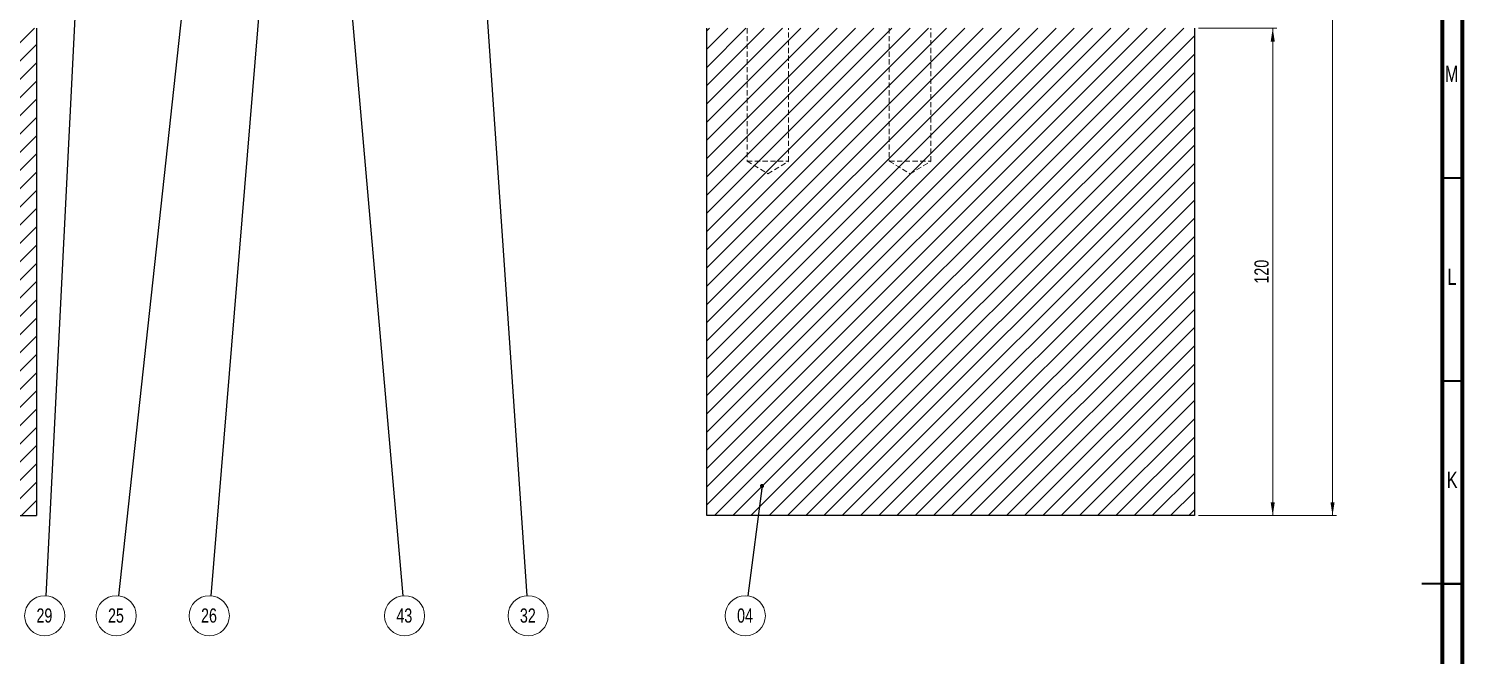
# Model space of a CAD drawing. Header units: millimetres. Extents: x 5 to 1512, y -497 to 895.
# Drawn here: x 1142.1 to 1495, y 432.4 to 586.7 of the extents above; entities that cross this region are included whole.
import ezdxf

# ---------------------------------------------------------------- set-up
doc = ezdxf.new("R2010")
doc.units = ezdxf.units.MM
doc.linetypes.add('HIDDEN', pattern=[1.905, 1.27, -0.635])
doc.styles.add('SLDTEXTSTYLE13', font='TXT', dxfattribs={"width": 0.75})
doc.dimstyles.new('SLDDIMSTYLE0', dxfattribs={"dimtxt": 3.5, "dimasz": 3.302, "dimexe": 0, "dimexo": 0.0625, "dimgap": 0.875, "dimtad": 1, "dimrnd": 1e-09, "dimzin": 12, "dimdsep": 46, "dimtxsty": 'SLDTEXTSTYLE13', "dimsah": 1, "dimcen": 0.09, "dimadec": 0, "dimazin": 3, "dimtfac": 1, "dimtofl": 0, "dimtmove": 0, "dimatfit": 3, "dimfxl": 1, "dimfrac": 2, "dimtolj": 1, "dimtzin": 12, "dimarcsym": 0})
doc.dimstyles.new('SLDDIMSTYLE2', dxfattribs={"dimtxt": 0.18, "dimasz": 1.016, "dimexe": 0, "dimexo": 0.0625, "dimgap": 0, "dimtad": 0, "dimtih": 1, "dimtoh": 1, "dimdec": 0, "dimrnd": 1e-09, "dimzin": 0, "dimdsep": 46, "dimtxsty": 'Standard', "dimblk1": 'DOT', "dimblk2": 'DOT', "dimsah": 1, "dimcen": 0.09, "dimadec": 0, "dimazin": 0, "dimtfac": 1.016, "dimtdec": 0, "dimtofl": 0, "dimtmove": 0, "dimatfit": 3, "dimldrblk": 'DOT', "dimfxl": 1, "dimfrac": 2, "dimtolj": 1, "dimtzin": 0, "dimarcsym": 0})

# ---------------------------------------------------------------- blocks, each defined once
blk = doc.blocks.new('_D_8')
at = {"color": 7, "linetype": 'Continuous', "lineweight": 18}
for p, q in [((1430.05, 586.78), (1449.33, 586.78)), ((1448.33, 586.78), (1448.33, 466.78)), ((1430.05, 466.78), (1449.33, 466.78))]:
    blk.add_line(p, q, dxfattribs=at)
for points in [[(1448.33, 586.78), (1447.82, 583.48), (1448.84, 583.48)], [(1448.33, 466.78), (1448.84, 470.08), (1447.82, 470.08)]]:
    blk.add_solid(points, dxfattribs=at)
at = {"color": 7, "linetype": 'Continuous', "lineweight": 18, "insert": (1443.82, 523.92), "char_height": 3.5, "attachment_point": 1, "rotation": 90, "style": 'SLDTEXTSTYLE13'}
blk.add_mtext('120', dxfattribs=at)
blk = doc.blocks.new('_D_9')
at = {"color": 7, "linetype": 'Continuous', "lineweight": 18}
for p, q in [((1380.05, 856.78), (1464.05, 856.78)), ((1463.05, 856.78), (1463.05, 466.78)), ((1430.05, 466.78), (1464.05, 466.78))]:
    blk.add_line(p, q, dxfattribs=at)
for points in [[(1463.05, 856.78), (1462.54, 853.48), (1463.56, 853.48)], [(1463.05, 466.78), (1463.56, 470.08), (1462.54, 470.08)]]:
    blk.add_solid(points, dxfattribs=at)
at = {"color": 7, "linetype": 'Continuous', "lineweight": 18, "insert": (1458.54, 676.45), "char_height": 3.5, "attachment_point": 1, "rotation": 90, "style": 'SLDTEXTSTYLE13'}
blk.add_mtext('390', dxfattribs=at)
blk = doc.blocks.new('SW_NOTE_6')
at = {"color": 0, "linetype": 'Continuous', "lineweight": 0}
blk.add_circle((-0.63, -4.9), 4.94, dxfattribs=at)
at = {"color": 0, "linetype": 'Continuous', "lineweight": 0, "insert": (-0.7, -3.09), "char_height": 3.5, "attachment_point": 2, "style": 'SLDTEXTSTYLE13'}
blk.add_mtext('04', dxfattribs=at)
blk = doc.blocks.new('_Dot')
at = {"color": 0, "linetype": 'ByBlock', "lineweight": -2}
blk.add_line((-0.5, 0), (-1, 0), dxfattribs=at)
at = {"color": 0, "linetype": 'ByBlock', "const_width": 0.5}
blk.add_lwpolyline([(-0.25, 0, 1), (0.25, 0, 1)], format="xyb", close=True, dxfattribs=at)
blk = doc.blocks.new('SW_NOTE_23')
at = {"color": 0, "linetype": 'Continuous', "lineweight": 0}
blk.add_circle((-0.53, -4.91), 4.94, dxfattribs=at)
at = {"color": 0, "linetype": 'Continuous', "lineweight": 0, "insert": (-0.6, -3.1), "char_height": 3.5, "attachment_point": 2, "style": 'SLDTEXTSTYLE13'}
blk.add_mtext('25', dxfattribs=at)
blk = doc.blocks.new('SW_NOTE_24')
at = {"color": 0, "linetype": 'Continuous', "lineweight": 0}
blk.add_circle((-0.4, -4.92), 4.94, dxfattribs=at)
at = {"color": 0, "linetype": 'Continuous', "lineweight": 0, "insert": (-0.47, -3.11), "char_height": 3.5, "attachment_point": 2, "style": 'SLDTEXTSTYLE13'}
blk.add_mtext('26', dxfattribs=at)
blk = doc.blocks.new('SW_NOTE_27')
at = {"color": 0, "linetype": 'Continuous', "lineweight": 0}
blk.add_circle((-0.25, -4.93), 4.94, dxfattribs=at)
at = {"color": 0, "linetype": 'Continuous', "lineweight": 0, "insert": (-0.32, -3.12), "char_height": 3.5, "attachment_point": 2, "style": 'SLDTEXTSTYLE13'}
blk.add_mtext('29', dxfattribs=at)
blk = doc.blocks.new('SW_NOTE_30')
at = {"color": 0, "linetype": 'Continuous', "lineweight": 0}
blk.add_circle((0.34, -4.93), 4.94, dxfattribs=at)
at = {"color": 0, "linetype": 'Continuous', "lineweight": 0, "insert": (0.27, -3.12), "char_height": 3.5, "attachment_point": 2, "style": 'SLDTEXTSTYLE13'}
blk.add_mtext('32', dxfattribs=at)
blk = doc.blocks.new('SW_NOTE_33')
at = {"color": 0, "linetype": 'Continuous', "lineweight": 0}
blk.add_circle((0.43, -4.92), 4.94, dxfattribs=at)
at = {"color": 0, "linetype": 'Continuous', "lineweight": 0, "insert": (0.36, -3.11), "char_height": 3.5, "attachment_point": 2, "style": 'SLDTEXTSTYLE13'}
blk.add_mtext('43', dxfattribs=at)

msp = doc.modelspace()

# ---------------------------------------------------------------- hatches: boundary and pattern name
at = {"linetype": 'Continuous', "lineweight": 18}
h = msp.add_hatch(dxfattribs=at)
h.set_pattern_fill('ANSI31', style=0)
h.paths.add_polyline_path([(1144.05, 586.78), (1064.05, 586.78), (1064.05, 466.78), (1144.05, 466.78)], flags=0)
h = msp.add_hatch(dxfattribs=at)
h.set_pattern_fill('ANSI31', style=0)
h.paths.add_polyline_path([(1309.05, 466.78), (1429.05, 466.78), (1429.05, 586.78), (1309.05, 586.78)], flags=0)

# ---------------------------------------------------------------- linework, layer by layer
at = {"color": 7, "linetype": 'Continuous', "lineweight": 70}
for p, q in [((1495, 895), (1495, 5)), ((1490, 890), (1490, 10))]:
    msp.add_line(p, q, dxfattribs=at)
at = {"color": 7, "linetype": 'Continuous', "lineweight": 25}
for p, q in [((1144.05, 586.78), (1144.05, 466.78)), ((1309.05, 466.78), (1309.05, 586.78)), ((1429.05, 586.78), (1429.05, 466.78)), ((1064.05, 466.78), (1144.05, 466.78)), ((1429.05, 466.78), (1309.05, 466.78))]:
    msp.add_line(p, q, dxfattribs=at)
at = {"color": 7, "linetype": 'HIDDEN', "lineweight": 18}
for p, q in [((1318.95, 586.78), (1318.95, 554.03)), ((1329.15, 554.03), (1329.15, 586.78)), ((1353.95, 586.78), (1353.95, 554.03)), ((1364.15, 554.03), (1364.15, 586.78)), ((1318.95, 554.03), (1329.15, 554.03)), ((1318.95, 554.03), (1324.05, 550.965)), ((1324.05, 550.965), (1329.15, 554.03)), ((1353.95, 554.03), (1364.15, 554.03)), ((1353.95, 554.03), (1359.05, 550.965)), ((1359.05, 550.965), (1364.15, 554.03))]:
    msp.add_line(p, q, dxfattribs=at)
at = {"color": 7, "linetype": 'Continuous', "lineweight": 35}
for p, q in [((1490, 550), (1495, 550)), ((1490, 500), (1495, 500)), ((1495.001, 450), (1484.999, 450)), ((1490, 450), (1495, 450))]:
    msp.add_line(p, q, dxfattribs=at)

# ---------------------------------------------------------------- block references
at = {"color": 7, "linetype": 'Continuous', "lineweight": 0}
for name, p in [('SW_NOTE_27', (1146.295, 447.038)), ('SW_NOTE_23', (1164.184, 447.015)), ('SW_NOTE_24', (1186.957, 447.027)), ('SW_NOTE_33', (1234.206, 447.025)), ('SW_NOTE_30', (1264.7, 447.032)), ('SW_NOTE_6', (1319.132, 447.003))]:
    msp.add_blockref(name, p, dxfattribs=at)

# ---------------------------------------------------------------- texts
at = {"color": 7, "linetype": 'Continuous', "lineweight": 0, "char_height": 3.969, "attachment_point": 2, "style": 'SLDTEXTSTYLE13'}
for s, insert in [('M', (1492.362, 577.56)), ('L', (1492.455, 527.56)), ('K', (1492.489, 477.56))]:
    msp.add_mtext(s, dxfattribs=dict(at, insert=insert))

# ---------------------------------------------------------------- dimensions: what is measured, and where the dimension line sits
at = {"color": 7, "linetype": 'Continuous', "lineweight": 18}
for base, p1, picture, middle in [((1463.05, 466.78), (1379.05, 856.78), '_D_9', (1463.05, 680.334)), ((1448.331, 466.78), (1429.05, 586.78), '_D_8', (1448.331, 527.797))]:
    dim = msp.add_linear_dim(base=base, p1=p1, p2=(1429.05, 466.78), angle=90, dimstyle='SLDDIMSTYLE0', dxfattribs=at)
    dim.commit()
    dim.dimension.update_dxf_attribs({"geometry": picture, "text_midpoint": middle, "dimtype": 160})

# ---------------------------------------------------------------- leaders
at = {"color": 7, "linetype": 'Continuous', "lineweight": 0}
for points in [[(1159.495, 709.496), (1146.295, 447.038)], [(1189.823, 683.382), (1164.184, 447.015)], [(1204.647, 662.435), (1186.957, 447.027)], [(1250.089, 660.939), (1264.7, 447.032)], [(1218.58, 625.212), (1234.206, 447.025)], [(1322.626, 474.08), (1319.132, 447.003)]]:
    msp.add_leader(points, dimstyle='SLDDIMSTYLE2', dxfattribs=at)

doc.saveas('drawing.dxf')
